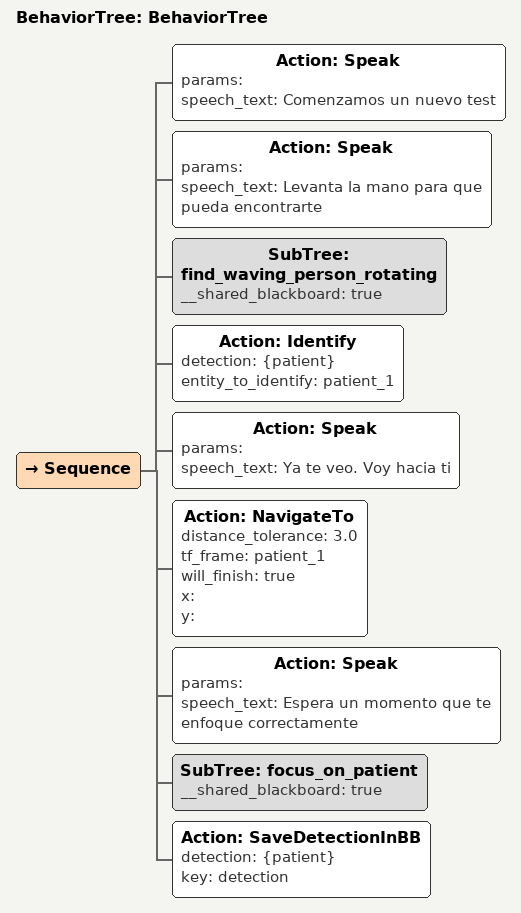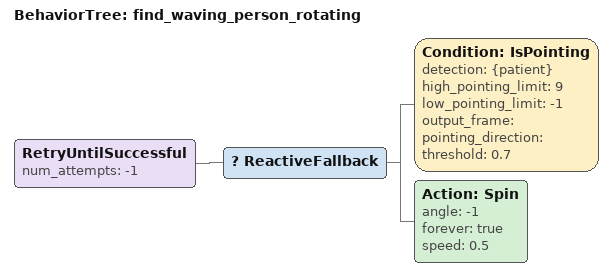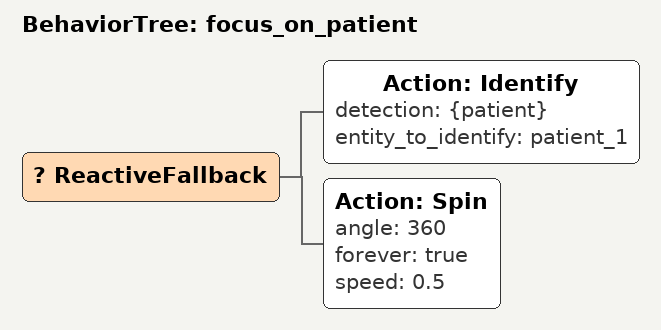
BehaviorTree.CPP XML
<?xml version="1.0"?>
<root main_tree_to_execute="BehaviorTree">
    <BehaviorTree ID="BehaviorTree">
        <Sequence>
            <Action ID="Speak" params="" speech_text="Comenzamos un nuevo test"/>
            <Action ID="Speak" params="" speech_text="Levanta la mano para que pueda encontrarte"/>
            <SubTree ID="find_waving_person_rotating" __shared_blackboard="true"/>
            <Action ID="Identify" detection="{patient}" entity_to_identify="patient_1"/>
            <Action ID="Speak" params="" speech_text="Ya te veo. Voy hacia ti"/>
            <Action ID="NavigateTo" distance_tolerance="3.0" tf_frame="patient_1" will_finish="true" x="" y=""/>
            <Action ID="Speak" params="" speech_text="Espera un momento que te enfoque correctamente"/>
            <SubTree ID="focus_on_patient" __shared_blackboard="true"/>
            <Action ID="SaveDetectionInBB" detection="{patient}" key="detection"/>
        </Sequence>
    </BehaviorTree>
    <BehaviorTree ID="find_waving_person_rotating">
        <RetryUntilSuccessful num_attempts="-1">
            <ReactiveFallback>
                <Condition ID="IsPointing" detection="{patient}" high_pointing_limit="9" low_pointing_limit="-1" output_frame="" pointing_direction="" threshold="0.7"/>
                <Action ID="Spin" angle="-1" forever="true" speed="0.5"/>
            </ReactiveFallback>
        </RetryUntilSuccessful>
    </BehaviorTree>
    <BehaviorTree ID="focus_on_patient">
        <ReactiveFallback>
            <Action ID="Identify" detection="{patient}" entity_to_identify="patient_1"/>
            <Action ID="Spin" angle="360" forever="true" speed="0.5"/>
        </ReactiveFallback>
    </BehaviorTree>
</root>
